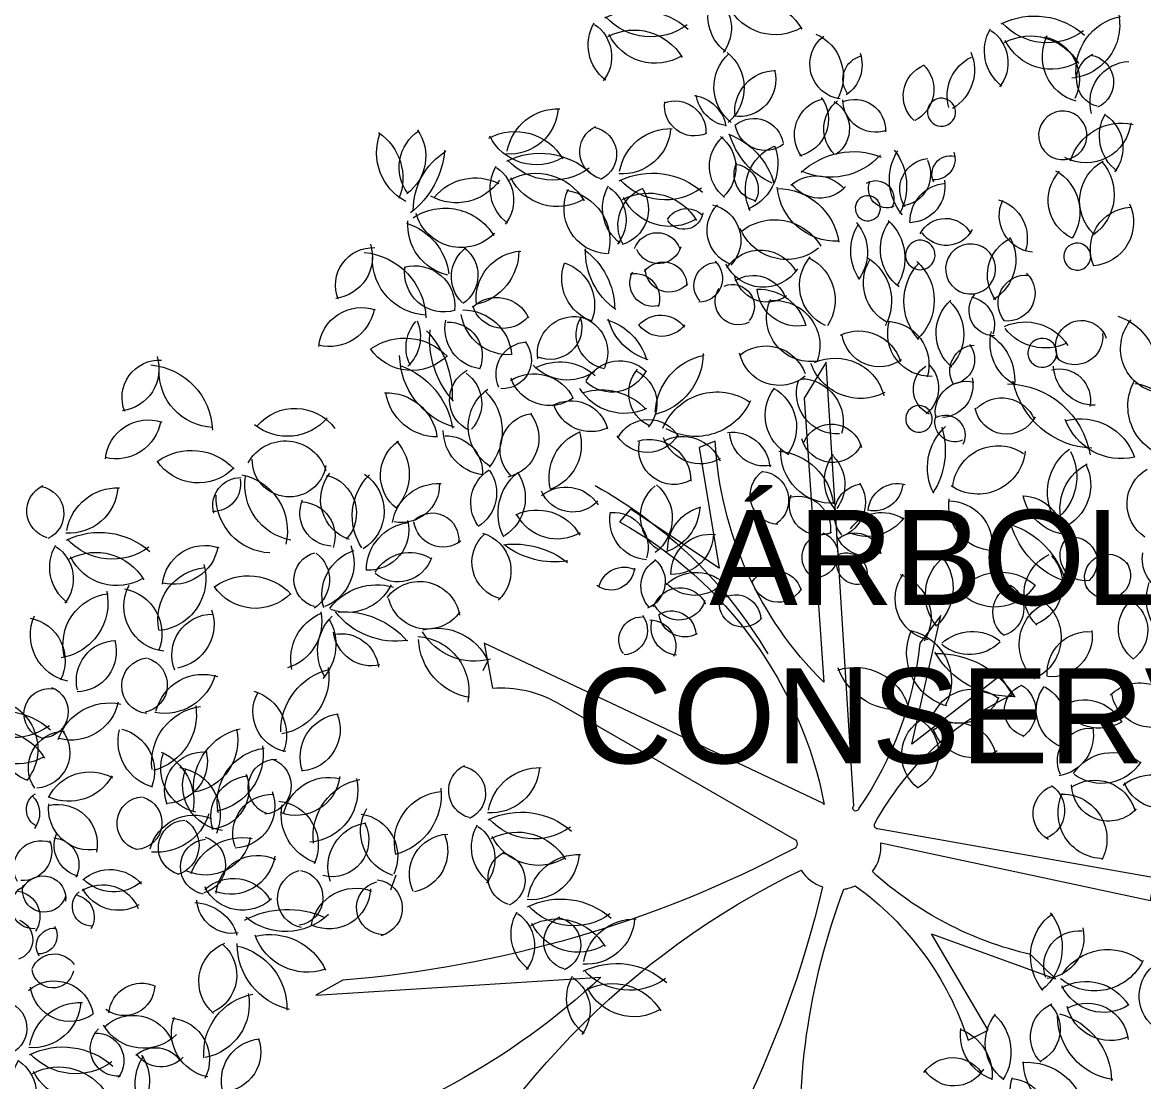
# Model space of a CAD drawing. Header units: millimetres. Extents: x 793 to 3159, y 750 to 2095.
# Drawn here: x 1180.271 to 1184.991, y 1006.006 to 1010.464 of the extents above; entities that cross this region are included whole.
import ezdxf

# ---------------------------------------------------------------- set-up
doc = ezdxf.new("R2010")
doc.units = ezdxf.units.MM
doc.linetypes.add('CONTINUA', pattern=[0])
doc.layers.add('A-TEXTO', color=2, linetype='Continuous')
doc.layers.add('A-VEGETACION', color=65, linetype='Continuous')
doc.styles.add('kobalt', font='arial.ttf', dxfattribs={"height": 0.15})

# ---------------------------------------------------------------- blocks, each defined once
blk = doc.blocks.new('XR-CONJUNTO$0$A$C458D45B7')
at = {"lineweight": 0, "extrusion": (-2.43104e-07, -5.45806e-06, 1)}
for p, q in [((-0.995, 0.4864), (-0.9832, 0.5121)), ((-1.2482, -0.1317), (-1.2336, -0.0892))]:
    blk.add_line(p, q, dxfattribs=at)
blk.add_lwpolyline([(0.1057, -1.746), (0.1681, -1.7494, -0.110183), (-0.0866, -0.95, -0.110183), (0.0225, -0.1181, 0.069274), (0.0548, -0.1083, -0.159056), (0.3751, -0.5382), (0.4313, -0.5098), (0.2694, -0.2414), (0.6188, -0.3643), (0.5483, -0.2962, -0.129481), (0.1024, -0.068, 0.184379), (0.1254, 0.0127), (0.8832, -0.1415), (0.8943, -0.0784), (0.1156, 0.0518, -0.487233), (0.1075, 0.0667, -0.157099), (0.4909, 0.4325), (0.4557, 0.4846), (0.2096, 0.2904), (0.2879, 0.6525), (0.2292, 0.5741, -0.1274), (0.063, 0.1098, -1.508538), (0.0487, 0.1166), (-0.0409, 1.3604), (-0.1014, 1.2588), (-0.0393, 0.4627, -0.187108), (-0.3498, 1.1361), (-0.3949, 1.1174), (-0.3356, 0.7801), (-0.586, 0.9428), (-0.6161, 0.9071, -0.222061), (-0.0345, 0.1193), (-0.0367, 0.1218), (-0.9935, 0.563), (-0.9683, 0.4373, -0.148996), (-0.7862, 0.3977), (-0.1177, 0.0214, -0.61159), (-0.1188, -0.006, -0.101655), (-1.381, -0.3864), (-1.4565, -0.4291), (-0.657, -0.3716, -0.12496), (-1.5382, -0.8654), (-1.5037, -0.924), (-0.968, -0.7054), (-1.2263, -1.1913), (-1.1801, -1.2004, -0.176723), (-0.0978, -0.0662, 0.164875), (-0.0374, -0.112, -0.122319), (-0.6656, -1.3725), (-0.6394, -1.3961), (-0.165, -0.7555, -0.101541), (-0.347, -1.7346), (-0.3067, -1.749), (-0.1198, -1.2235), (0.1057, -1.746)], format="xyb", close=True, dxfattribs=at)
at = {"lineweight": 0, "extrusion": (2.43104e-07, 5.45806e-06, -1)}
for centre, major_axis, start_param, end_param in [((-0.2514, 2.214), (0.1055, -0.1158, 0), 3.38331, 4.908592), ((-0.5757, 2.1328), (0.156, 0.1421, 0), 4.983233, 6.17178), ((-0.2586, 2.3287), (0.0909, 0.0828, 0), 2.943806, 4.400315), ((-0.4252, 2.2943), (0.0813, 0.074, 0), 6.042078, 7.680112), ((-0.1941, 2.4226), (0.0974, -0.107, 0), 0.190237, 1.841773), ((0.5366, 2.1264), (0.156, 0.1421, 0), 4.983233, 6.17178), ((0.624, 2.313), (0.1011, -0.1111, 0), -1.092047, 0.621305), ((0.8079, 2.1864), (0.1148, 0.1046, 0), 3.735925, 5.247194), ((-0.594, 2.2456), (0.0909, 0.0828, 0), 2.943806, 4.400315), ((-0.7605, 2.2112), (0.0813, 0.074, 0), 6.042078, 7.680112), ((-0.5426, 2.4406), (0.1269, 0.1155, 0), 1.666781, 3.133707), ((-0.5868, 2.131), (0.1055, -0.1158, 0), 3.38331, 4.908592), ((0.5183, 2.2392), (0.0909, 0.0828, 0), 2.943806, 4.400315), ((0.5697, 2.4342), (0.1269, 0.1155, 0), 1.666781, 3.133707), ((0.5255, 2.1246), (0.1055, -0.1158, 0), 3.38331, 4.908592), ((-0.5295, 2.3395), (0.0974, -0.107, 0), 0.190237, 1.841773), ((0.0042, 2.1974), (0.0729, 0.0664, 0), 2.435719, 4.793581), ((-0.1299, 2.1619), (0.0875, -0.0961, 0), 4.288332, 5.954002), ((0.3518, 2.2048), (0.0813, 0.074, 0), 6.042078, 7.680112), ((0.5828, 2.3331), (0.0974, -0.107, 0), 0.190237, 1.841773), ((0.688, 2.225), (0.0962, 0.0876, 0), 2.57333, 4.340108), ((0.5415, 2.16), (0.0814, -0.0894, 0), 4.063505, 5.902251), ((0.2426, 2.1833), (0.0844, -0.0926, 0), -1.249896, 0.196732), ((-0.2372, 2.1306), (0.0929, 0.0846, 0), 2.963691, 4.711116), ((-0.4058, 2.1267), (0.0945, 0.086, 0), 6.118592, 7.872489), ((0.0663, 2.1554), (0.0498, 0.0454, 0), 3.264969, 5.201317), ((-0.0482, 2.1943), (0.0744, 0.0677, 0), 0.395035, 1.712099), ((0.4113, 2.1131), (0.0882, 0.0804, 0), 3.589355, 4.996061), ((0.7328, 2.1612), (0.0578, 0.0526, 0), 2.569534, 5.006064), ((0.8068, 2.0986), (0.0767, -0.0842, 0), 2.01587, 3.830331), ((0.6811, 2.1531), (0.0521, -0.0572, 0), 4.051015, 6.582941), ((-0.293, 2.1509), (0.0767, 0.0698, 0), 0.466811, 2.453539), ((-0.1885, 2.0624), (0.0852, 0.0776, 0), 3.756525, 5.436782), ((0.2617, 2.1105), (0.0688, 0.0627, 0), 3.032355, 5.058346), ((0.1574, 2.1274), (0.0654, -0.0718, 0), 4.641666, 6.55095), ((0.2763, 2.065), (0.0265, -0.0292, 0), 2.96706, 9.250245), ((-0.4172, 2.0758), (0.0619, 0.0564, 0), 1.882964, 4.009811), ((-0.4714, 2.0024), (0.0589, -0.0646, 0), 3.521134, 5.485211), ((-0.4325, 2.0004), (0.0716, -0.0786, 0), 4.02893, 5.260687), ((-0.3105, 2.1233), (0.0764, 0.0696, 0), 2.495781, 3.712279), ((-0.0328, 1.9994), (0.076, 0.0692, 0), 3.228586, 5.199475), ((-0.1454, 2.0411), (0.0706, -0.0775, 0), -1.470872, 0.49979), ((0.0466, 2.0162), (0.0674, -0.074, 0), 1.501594, 3.203821), ((-0.07, 2.016), (0.0655, 0.0596, 0), 5.981568, 7.978483), ((0.0335, 2.0128), (0.0579, -0.0636, 0), 3.454568, 5.497253), ((0.0914, 2.099), (0.0621, -0.0681, 0), 0.403031, 2.295039), ((0.6173, 2.0033), (0.0458, -0.0503, 0), 2.96706, 9.250245), ((-0.9355, 2.0725), (0.0917, -0.1007, 0), -0.777492, 0.800951), ((-0.7983, 1.9196), (0.0977, -0.1073, 0), 2.477681, 3.902549), ((-0.249, 1.9601), (0.0612, 0.0557, 0), 4.777693, 6.850302), ((0.7827, 1.8893), (0.1106, 0.1007, 0), 4.167211, 5.662811), ((0.8432, 2.0039), (0.0909, 0.0828, 0), 2.943806, 4.400315), ((0.6766, 1.9695), (0.0813, 0.074, 0), 6.042078, 7.680112), ((-0.9188, 1.843), (0.1055, -0.1158, 0), 3.38331, 4.908592), ((-0.6597, 1.9456), (0.0578, 0.0526, 0), 2.569534, 5.006064), ((-0.7114, 1.9376), (0.0521, -0.0572, 0), 4.051015, 6.582941), ((-0.2181, 2.0381), (0.0628, 0.0572, 0), 1.653322, 3.720775), ((0.6822, 2.053), (0.0934, 0.0851, 0), 0.83891, 2.788684), ((-1.152, 1.9381), (0.1152, 0.1049, 0), 2.795095, 4.221359), ((-1.3878, 1.8644), (0.1039, -0.1141, 0), 4.462982, 5.82067), ((-1.1219, 1.8971), (0.0823, -0.0904, 0), 1.663538, 3.291746), ((-1.2998, 1.9265), (0.0962, 0.0876, 0), 0.12096, 1.668935), ((-0.8615, 2.0515), (0.0974, -0.107, 0), 0.190237, 1.841773), ((-0.6194, 2.0197), (0.0917, -0.1007, 0), -0.777492, 0.800951), ((-0.4822, 1.8669), (0.0977, -0.1073, 0), 2.477681, 3.902549), ((-0.2631, 1.9078), (0.0742, -0.0815, 0), 1.389785, 3.157191), ((-0.4105, 1.9023), (0.0749, -0.0822, 0), 4.528164, 6.260856), ((-0.3885, 1.8048), (0.1511, 0.1376, 0), 5.790531, 6.74088), ((-0.111, 2.0591), (0.1593, 0.1451, 0), 2.721102, 3.592312), ((-0.8471, 1.7282), (0.156, 0.1421, 0), 4.983233, 6.17178), ((-0.1396, 1.8436), (0.0979, 0.0892, 0), 3.408341, 5.039982), ((-0.3192, 1.9147), (0.0929, -0.102, 0), -1.217298, 0.327095), ((0.0319, 1.7409), (0.1422, -0.1561, 0), 3.105155, 4.25074), ((0.2821, 1.8758), (0.1111, 0.1011, 0), 3.157429, 4.441949), ((0.0189, 1.8558), (0.1089, -0.1195, 0), -1.511614, -0.337271), ((0.2576, 1.933), (0.0391, -0.0429, 0), -1.182408, 0.791652), ((-1.3634, 1.9626), (0.1662, -0.1825, 0), -0.763834, 0.071768), ((-1.009, 1.7783), (0.131, -0.1438, 0), 2.296813, 3.315554), ((-0.814, 2.036), (0.1269, 0.1155, 0), 1.666781, 3.133707), ((-0.0365, 2.0707), (0.1414, 0.1288, 0), 1.467491, 2.732342), ((0.2485, 1.8483), (0.0645, 0.0587, 0), 3.279326, 5.34853), ((0.1587, 1.8899), (0.0599, -0.0657, 0), -1.298179, 0.629945), ((0.3027, 1.8914), (0.038, 0.0346, 0), 3.41254, 5.663172), ((0.7942, 1.8207), (0.0945, 0.0861, 0), 3.069205, 4.94146), ((0.6241, 1.8375), (0.0937, -0.1029, 0), -1.562221, 0.105445), ((-0.8653, 1.841), (0.0909, 0.0828, 0), 2.943806, 4.400315), ((-1.0319, 1.8066), (0.0813, 0.074, 0), 6.042078, 7.680112), ((-0.8582, 1.7264), (0.1055, -0.1158, 0), 3.38331, 4.908592), ((-0.5311, 1.6755), (0.156, 0.1421, 0), 4.983233, 6.17178), ((-0.2288, 1.8855), (0.0506, -0.0555, 0), 0.933482, 2.755369), ((-0.3061, 1.8431), (0.0521, 0.0475, 0), 5.554345, 7.543913), ((-0.074, 1.7783), (0.0778, 0.0708, 0), 4.718022, 6.28628), ((0.6974, 1.8223), (0.0803, -0.0881, 0), 1.183739, 3.047674), ((0.5353, 1.7872), (0.0891, -0.0979, 0), 4.371945, 6.030471), ((-1.0838, 1.9455), (0.0991, -0.1088, 0), -0.235546, 1.240656), ((-1.0291, 1.7206), (0.0995, -0.1093, 0), 2.987152, 4.333632), ((-0.8009, 1.9349), (0.0974, -0.107, 0), 0.190237, 1.841773), ((-0.498, 1.9833), (0.1269, 0.1155, 0), 1.666781, 3.133707), ((-0.0641, 1.9178), (0.0654, -0.0719, 0), -0.113868, 1.668116), ((0.0938, 1.8197), (0.0347, -0.0381, 0), 3.344357, 5.954753), ((0.126, 1.8478), (0.0388, 0.0354, 0), 1.911053, 4.31249), ((0.2993, 1.7579), (0.0802, 0.073, 0), 3.851049, 5.360604), ((0.1863, 1.8557), (0.0752, 0.0685, 0), 0.549271, 2.256423), ((-0.653, 1.7863), (0.0858, -0.0942, 0), 0.781255, 2.741725), ((-0.7937, 1.6949), (0.096, -0.1054, 0), 4.01839, 5.703394), ((-0.5493, 1.7883), (0.0909, 0.0828, 0), 2.943806, 4.400315), ((-0.7159, 1.7539), (0.0813, 0.074, 0), 6.042078, 7.680112), ((-0.5178, 1.7413), (0.0819, 0.0746, 0), 3.373512, 5.073607), ((-0.5421, 1.6737), (0.1055, -0.1158, 0), 3.38331, 4.908592), ((-0.6478, 1.7849), (0.0704, -0.0773, 0), -1.40138, 0.435272), ((-0.1814, 1.6713), (0.118, -0.1296, 0), 3.873122, 5.299363), ((-0.0171, 1.8665), (0.1229, 0.1119, 0), 2.257964, 3.78171), ((0.0722, 1.7936), (0.0237, -0.0261, 0), 2.96706, 9.250245), ((-0.4848, 1.8822), (0.0974, -0.107, 0), 0.190237, 1.841773), ((-0.2766, 1.7286), (0.0686, -0.0753, 0), 1.097202, 3.081073), ((-0.3848, 1.6998), (0.0683, -0.0751, 0), 4.086773, 6.202249), ((0.5443, 1.7771), (0.0762, 0.0694, 0), 2.397876, 4.305471), ((0.4071, 1.7121), (0.0839, 0.0764, 0), 5.736427, 7.331583), ((0.8155, 1.6854), (0.0871, 0.0794, 0), 3.456952, 5.395047), ((0.6963, 1.7598), (0.0902, 0.0822, 0), 0.291251, 2.225608), ((-1.1128, 1.6223), (0.1187, 0.1081, 0), 4.848797, 6.466165), ((-1.0695, 1.804), (0.097, 0.0883, 0), 1.500249, 3.596824), ((-0.4359, 1.7257), (0.0419, -0.046, 0), 2.826188, 4.650454), ((-0.4438, 1.7833), (0.0397, 0.0362, 0), 0.868721, 3.311423), ((-0.1879, 1.6085), (0.1112, 0.1012, 0), 4.767873, 6.47899), ((0.2911, 1.6865), (0.0543, -0.0596, 0), 2.783843, 4.943077), ((-1.0739, 1.736), (0.1068, 0.0973, 0), 2.523636, 3.952007), ((-1.273, 1.5741), (0.1281, 0.1167, 0), 5.751999, 6.8786), ((-0.1553, 1.7894), (0.0954, -0.1047, 0), 0.046634, 1.902742), ((0.1669, 1.6745), (0.1047, 0.0953, 0), 3.274239, 4.424714), ((-0.0544, 1.6689), (0.0855, -0.0939, 0), -1.555152, -0.195414), ((0.2402, 1.6801), (0.0975, 0.0888, 0), 2.940453, 4.494287), ((0.0349, 1.6527), (0.1056, 0.0962, 0), 6.178704, 7.585525), ((0.2927, 1.773), (0.0551, -0.0605, 0), -0.367339, 1.701332), ((-0.5176, 1.6517), (0.0501, 0.0456, 0), 4.224988, 6.658395), ((0.2206, 1.6638), (0.0279, -0.0307, 0), 2.96706, 9.250245), ((0.3621, 1.6258), (0.0473, -0.0519, 0), 2.96706, 9.250245), ((0.5249, 1.6104), (0.0852, 0.0776, 0), 3.223324, 4.985448), ((0.3599, 1.6511), (0.0868, -0.0953, 0), -1.359902, 0.197615), ((0.6611, 1.6633), (0.0255, -0.028, 0), 2.96706, 9.250245), ((-1.3147, 1.5651), (0.0708, -0.0777, 0), 1.912634, 3.921497), ((-1.4355, 1.6437), (0.0877, 0.0799, 0), 0.433013, 2.162826), ((-0.9938, 1.5913), (0.068, -0.0746, 0), 1.509031, 3.230067), ((-1.1165, 1.5946), (0.0711, 0.0647, 0), 6.086583, 7.987859), ((-0.8419, 1.502), (0.1388, -0.1524, 0), 4.502869, 5.43636), ((-0.5182, 1.668), (0.1486, 0.1354, 0), 2.914364, 3.903954), ((-0.5147, 1.6977), (0.0439, -0.0482, 0), -0.56334, 1.901924), ((-0.2276, 1.5595), (0.0766, -0.0842, 0), 2.904002, 4.961936), ((-1.3553, 1.4666), (0.1282, -0.1407, 0), 3.959959, 5.407863), ((-1.1585, 1.6403), (0.1171, 0.1066, 0), 2.346008, 3.897533), ((-0.8905, 1.5304), (0.0904, -0.0993, 0), 2.180836, 3.805257), ((-1.0613, 1.664), (0.1148, 0.1045, 0), 0.729589, 2.076019), ((-0.4997, 1.5714), (0.0445, -0.0489, 0), 2.944219, 5.44265), ((-0.3491, 1.5731), (0.0478, 0.0436, 0), 3.148251, 5.403679), ((-0.4013, 1.5925), (0.0497, 0.0453, 0), 6.214944, 8.566879), ((0.0057, 1.5758), (0.0909, 0.0828, 0), 2.724137, 4.584349), ((-0.1496, 1.5339), (0.0979, 0.0892, 0), 5.907215, 7.590286), ((0.1866, 1.5851), (0.0842, -0.0924, 0), 1.201658, 2.848598), ((-0.0012, 1.5327), (0.1054, 0.096, 0), 5.984703, 7.520962), ((0.3329, 1.535), (0.1162, 0.1058, 0), 3.122332, 4.628138), ((0.1137, 1.5352), (0.0992, -0.1089, 0), 4.60613, 6.275435), ((-1.1158, 1.6017), (0.0814, 0.0742, 0), 2.006107, 4.023111), ((-1.1966, 1.5079), (0.0832, 0.0758, 0), 5.174415, 7.124419), ((-0.6595, 1.5891), (0.0929, 0.0846, 0), 2.627043, 4.223783), ((-0.8165, 1.5144), (0.0838, -0.0921, 0), 4.193796, 5.852843), ((-0.528, 1.5782), (0.0442, -0.0486, 0), 0.500448, 2.802096), ((-0.5802, 1.5341), (0.0521, 0.0474, 0), 5.268129, 7.350204), ((-0.4837, 1.6205), (0.0498, 0.0453, 0), 1.422714, 3.822562), ((-0.2205, 1.6862), (0.0787, -0.0864, 0), -0.245148, 1.837365), ((-0.2468, 1.505), (0.0717, 0.0653, 0), 4.892044, 6.630501), ((0.519, 1.5316), (0.0583, 0.0531, 0), 3.20052, 5.540096), ((0.4659, 1.5585), (0.0576, 0.0524, 0), 6.197346, 8.707644), ((-0.3051, 1.5146), (0.0414, -0.0455, 0), 3.483272, 6.139391), ((-0.2083, 1.6213), (0.0631, -0.0693, 0), 0.112143, 2.110108), ((-0.2882, 1.5286), (0.0442, -0.0485, 0), 0.255526, 2.887943), ((-0.2317, 1.4264), (0.1016, 0.0926, 0), 5.415593, 6.754417), ((-0.1223, 1.576), (0.085, 0.0774, 0), 2.11334, 3.773203), ((0.4297, 1.5099), (0.0477, -0.0524, 0), 0.723336, 2.981842), ((0.351, 1.4686), (0.0589, 0.0537, 0), 5.629135, 7.342477), ((-0.9659, 1.4359), (0.0722, 0.0658, 0), 4.673764, 6.588465), ((-0.0858, 1.485), (0.083, -0.0911, 0), 0.579053, 2.739108), ((-0.1861, 1.4051), (0.0941, 0.0857, 0), 5.318722, 7.374748), ((0.3928, 1.4461), (0.093, 0.0847, 0), 3.00647, 4.70236), ((0.2174, 1.441), (0.0857, -0.0942, 0), 4.621829, 6.268915), ((-1.4365, 1.5191), (0.0859, -0.0944, 0), -0.662987, 0.966479), ((-1.3455, 1.3817), (0.0886, 0.0806, 0), 3.960448, 5.771942), ((-0.9337, 1.5074), (0.0992, 0.0904, 0), 2.220183, 3.713936), ((-1.0597, 1.3608), (0.1011, 0.0921, 0), 5.439001, 6.928596), ((-0.9481, 1.5375), (0.061, -0.067, 0), -0.150992, 1.981102), ((-0.7482, 1.3789), (0.0762, 0.0694, 0), 3.722819, 5.63009), ((-0.8167, 1.4505), (0.0603, -0.0662, 0), -1.159685, 1.145202), ((-0.6463, 1.4317), (0.0714, 0.0651, 0), 2.477016, 4.406547), ((-0.7569, 1.3812), (0.0694, -0.0762, 0), 4.137529, 5.870655), ((-0.5052, 1.4057), (0.0555, -0.061, 0), 3.014721, 4.80292), ((0.5181, 1.3374), (0.1044, 0.0951, 0), 5.019594, 6.451334), ((0.6755, 1.4112), (0.0541, 0.0492, 0), 3.323125, 6.680457), ((0.7305, 1.3462), (0.1061, -0.1165, 0), 4.17789, 5.832144), ((0.9098, 1.4071), (0.0922, 0.084, 0), 2.564354, 4.581363), ((-1.1108, 1.3917), (0.0808, 0.0736, 0), 3.386603, 4.597162), ((-1.2939, 1.4198), (0.0841, 0.0766, 0), 0.322787, 1.54187), ((-0.9978, 1.4459), (0.084, 0.0765, 0), 2.436245, 4.083302), ((-1.1007, 1.3682), (0.0639, -0.0701, 0), 3.828768, 5.840055), ((-0.704, 1.3144), (0.1119, -0.1229, 0), 4.171907, 5.160271), ((-0.4956, 1.5206), (0.1106, -0.1214, 0), 1.015052, 2.030709), ((-0.5034, 1.5093), (0.0542, -0.0596, 0), -0.192693, 1.638897), ((0.0511, 1.3256), (0.0912, 0.083, 0), 5.008977, 6.700148), ((0.1269, 1.3556), (0.0816, -0.0896, 0), 3.861328, 5.736568), ((0.2517, 1.4439), (0.0813, -0.0893, 0), 0.692403, 2.597207), ((0.5532, 1.4203), (0.0906, -0.0995, 0), 1.225027, 2.53816), ((0.5719, 1.5492), (0.0963, -0.1058, 0), 0.28559, 1.630807), ((0.6565, 1.4383), (0.058, 0.0528, 0), 0.609123, 3.014918), ((-1.2224, 1.2529), (0.1215, 0.1107, 0), 4.829964, 6.260834), ((-1.3566, 1.2537), (0.1802, -0.1979, 0), 4.689281, 5.487505), ((-0.8903, 1.4189), (0.1777, -0.1951, 0), 1.569254, 2.391962), ((0.1079, 1.455), (0.0714, -0.0784, 0), 0.109406, 2.139195), ((0.3386, 1.3139), (0.1111, 0.1012, 0), 5.998219, 7.087887), ((0.5656, 1.3923), (0.03, 0.0273, 0), 4.537856, 10.821041), ((-1.205, 1.4659), (0.1033, 0.094, 0), 1.507007, 3.274527), ((-0.8763, 1.3191), (0.0611, -0.0671, 0), 1.879129, 3.811135), ((-0.949, 1.3586), (0.0599, 0.0546, 0), 0.054114, 2.354051), ((-0.2092, 1.2879), (0.0862, 0.0785, 0), 4.763491, 6.669633), ((0.3792, 1.34), (0.0537, 0.0489, 0), 3.300559, 5.386403), ((0.3059, 1.3712), (0.047, -0.0517, 0), -1.484129, 0.591907), ((-2.0314, 1.3228), (0.0877, 0.0799, 0), 0.433013, 2.162826), ((-1.0243, 1.3738), (0.1579, 0.1438, 0), 2.583302, 3.854955), ((-0.787, 1.2057), (0.1099, 0.1001, 0), 4.957677, 6.173301), ((-0.6187, 1.2527), (0.0789, 0.0718, 0), 4.358962, 6.212976), ((-0.5633, 1.3809), (0.1309, 0.1192, 0), 0.733394, 2.059133), ((-0.3474, 1.2096), (0.1268, 0.1155, 0), 3.913737, 5.238547), ((-0.1723, 1.4082), (0.0844, 0.0769, 0), 1.617882, 3.663346), ((0.0552, 1.4072), (0.0994, -0.1091, 0), 0.247987, 1.955937), ((-0.0138, 1.2312), (0.1042, 0.0949, 0), 5.013393, 6.761813), ((0.1823, 1.2903), (0.0689, 0.0627, 0), 6.226378, 7.911591), ((0.7131, 1.3623), (0.078, -0.0856, 0), 0.71814, 2.246675), ((-1.9106, 1.2442), (0.0708, -0.0777, 0), 1.912634, 3.921497), ((-1.9513, 1.1457), (0.1282, -0.1407, 0), 3.959959, 5.407863), ((-1.7544, 1.3194), (0.1171, 0.1066, 0), 2.346008, 3.897533), ((-1.3079, 1.1276), (0.1656, 0.1508, 0), 5.778144, 6.851017), ((-1.0024, 1.2462), (0.0696, 0.0634, 0), 2.725223, 4.948788), ((-0.8592, 1.1981), (0.0824, -0.0904, 0), 3.301613, 4.995181), ((-0.767, 1.4362), (0.0892, -0.098, 0), 0.126513, 1.545739), ((-0.6424, 1.3776), (0.0718, -0.0789, 0), -0.389637, 1.478935), ((-0.4919, 1.2698), (0.0755, 0.0688, 0), 2.758842, 4.586416), ((-0.6154, 1.2384), (0.0679, -0.0745, 0), 4.313629, 6.154081), ((0.2821, 1.2878), (0.0574, 0.0522, 0), 2.730264, 4.858108), ((0.6146, 1.2601), (0.0646, 0.0589, 0), 5.18643, 7.216869), ((-1.1102, 1.2347), (0.07, -0.0768, 0), 4.485205, 6.206033), ((-0.8168, 1.3464), (0.0849, 0.0773, 0), 1.683404, 3.531065), ((-0.0087, 1.2737), (0.0771, -0.0847, 0), 0.678402, 2.611537), ((-0.112, 1.1928), (0.0813, -0.0893, 0), 3.878152, 5.717737), ((0.3543, 1.2232), (0.0647, 0.0589, 0), 3.77537, 5.684318), ((0.2804, 1.2992), (0.0616, -0.0676, 0), -1.060709, 0.668141), ((0.4666, 1.0653), (0.1771, 0.1613, 0), 5.461091, 6.84641), ((0.7141, 1.3599), (0.1576, -0.173, 0), 0.768602, 2.105454), ((0.9544, 1.2463), (0.1089, 0.0991, 0), 2.493376, 4.396862), ((0.8083, 1.1701), (0.0944, -0.1037, 0), 4.007914, 5.933263), ((-1.2724, 1.12), (0.1058, 0.0963, 0), 5.403044, 6.867191), ((-1.1305, 1.2878), (0.1089, 0.0992, 0), 2.299701, 3.713789), ((-0.9137, 1.1706), (0.0958, 0.0873, 0), 2.860422, 4.82661), ((-1.1043, 1.1567), (0.1156, 0.1052, 0), 6.209025, 7.712616), ((-0.6071, 1.3584), (0.0989, -0.1086, 0), 0.294169, 1.747426), ((-0.67, 1.1032), (0.1171, -0.1285, 0), 3.576093, 4.681646), ((-0.3449, 1.1103), (0.1211, 0.1103, 0), 4.257347, 6.034635), ((-0.0846, 1.211), (0.0929, 0.0846, 0), 2.79378, 4.515572), ((-0.2468, 1.1762), (0.0923, 0.084, 0), 5.935163, 7.664121), ((0.4539, 1.1647), (0.0674, -0.074, 0), 3.084947, 5.021288), ((-0.7554, 1.1381), (0.0794, 0.0723, 0), 4.933114, 6.739463), ((-0.7001, 1.2689), (0.0737, -0.0809, 0), 0.29539, 1.986601), ((-0.4065, 1.3168), (0.1132, -0.1243, 0), -0.424739, 1.243343), ((0.2212, 1.2039), (0.0251, -0.0276, 0), 2.96706, 9.250245), ((0.4667, 1.2536), (0.0608, -0.0668, 0), -0.356332, 2.108317), ((-1.5286, 1.0775), (0.094, -0.1032, 0), 3.007891, 4.802385), ((-0.8507, 1.1073), (0.0693, -0.0761, 0), 1.484213, 3.740786), ((-0.9567, 1.1387), (0.0754, -0.0828, 0), -1.507027, 0.507296), ((-0.5369, 1.0974), (0.0658, -0.0722, 0), 2.786116, 4.927942), ((0.3219, 1.1961), (0.0413, 0.0376, 0), 1.904971, 4.226386), ((0.2947, 1.1586), (0.0418, 0.038, 0), 4.960058, 7.482544), ((0.789, 1.2657), (0.1133, -0.1244, 0), 0.509459, 1.944003), ((0.6754, 1.047), (0.1193, 0.1087, 0), 5.189388, 6.675069), ((-2.0324, 1.1982), (0.0859, -0.0944, 0), -0.662987, 0.966479), ((-1.9414, 1.0608), (0.0886, 0.0806, 0), 3.960448, 5.771942), ((-1.5522, 1.2853), (0.1086, 0.0989, 0), 1.431238, 2.976463), ((-0.3023, 1.0547), (0.072, -0.079, 0), 3.75091, 5.351098), ((-0.0228, 1.1011), (0.0578, -0.0635, 0), 2.718476, 5.202531), ((0.404, 1.0684), (0.1166, 0.1062, 0), 3.391768, 4.694757), ((0.0747, 1.1135), (0.1489, -0.1635, 0), -1.143034, -0.269005), ((-0.9869, 1.1611), (0.0852, -0.0935, 0), 0.871539, 2.291423), ((-1.1048, 1.0417), (0.0689, -0.0757, 0), 3.841411, 5.517894), ((-0.6777, 1.0309), (0.0927, -0.1017, 0), 2.059504, 3.492689), ((-0.8596, 1.1211), (0.0902, -0.099, 0), -1.122903, 0.372254), ((-0.5413, 1.2019), (0.067, -0.0735, 0), -0.319303, 1.742731), ((-0.5342, 1.0219), (0.0789, -0.0866, 0), 3.594028, 5.438478), ((-0.3918, 1.1823), (0.0816, 0.0743, 0), 1.780436, 3.521944), ((-0.4409, 1.0338), (0.0849, 0.0773, 0), 4.975327, 6.602725), ((-0.2116, 1.1655), (0.066, -0.0724, 0), 0.546012, 2.232732), ((-0.0208, 1.1688), (0.0604, -0.0663, 0), -0.386025, 2.03652), ((0.4453, 1.0026), (0.0862, -0.0946, 0), 2.411906, 4.458151), ((-1.8183, 0.932), (0.1215, 0.1107, 0), 4.829964, 6.260834), ((-1.5552, 1.0062), (0.0882, 0.0803, 0), 4.376918, 6.706693), ((-1.1709, 1.0321), (0.0792, -0.087, 0), 1.388174, 3.260866), ((-1.3462, 1.0335), (0.0931, -0.1023, 0), 4.706547, 6.175138), ((-0.4653, 1.1127), (0.0669, -0.0734, 0), 0.220103, 2.505457), ((-0.1847, 0.9403), (0.1257, 0.1145, 0), 5.531693, 6.884809), ((-0.021, 1.1094), (0.0976, -0.1072, 0), 0.681699, 2.34653), ((0.0778, 1.029), (0.0809, -0.0889, 0), 1.574231, 2.956224), ((0.3875, 1.1271), (0.0983, 0.0895, 0), 0.821795, 2.898602), ((0.733, 1.0028), (0.1005, -0.1104, 0), 1.763934, 3.246801), ((0.5136, 1.0438), (0.1022, -0.1123, 0), -1.329517, 0.075588), ((-1.5448, 1.0724), (0.07, -0.0769, 0), -0.68977, 2.320487), ((-0.0971, 1.0171), (0.0828, 0.0754, 0), 6.243367, 7.661544), ((0.7607, 0.957), (0.1046, 0.0952, 0), 3.406103, 4.964674), ((0.5733, 1.0213), (0.0973, 0.0886, 0), 0.263422, 1.881827), ((-1.8009, 1.145), (0.1033, 0.094, 0), 1.507007, 3.274527), ((-0.9253, 0.9573), (0.0806, 0.0734, 0), 3.252058, 4.890122), ((-1.0725, 0.9836), (0.0744, -0.0817, 0), -1.448474, 0.171544), ((-0.8112, 0.9288), (0.0985, -0.1082, 0), 1.831021, 3.199634), ((-1.0088, 0.9708), (0.0857, -0.0941, 0), -1.436373, 0.154478), ((-0.1675, 0.986), (0.0558, -0.0613, 0), 0.798614, 3.251784), ((-0.2228, 0.9719), (0.0542, -0.0596, 0), 3.954961, 6.417696), ((0.9191, 0.9718), (0.0753, -0.0827, 0), 1.313815, 3.349576), ((-1.6798, 0.9428), (0.0579, 0.0528, 0), 3.59556, 5.460531), ((-1.758, 1.0028), (0.052, -0.0571, 0), -1.020319, 0.753739), ((-1.5119, 1.0019), (0.116, 0.1056, 0), 2.481573, 4.024265), ((-1.7087, 0.8718), (0.1187, 0.1081, 0), 5.646964, 7.247292), ((-1.3376, 0.9627), (0.0874, 0.0796, 0), 2.623712, 4.545795), ((-1.4637, 0.924), (0.0733, -0.0805, 0), 4.103585, 6.187534), ((-1.2062, 0.9183), (0.1081, -0.1187, 0), 1.708503, 3.098877), ((-1.4021, 0.9296), (0.0841, -0.0923, 0), 4.461105, 6.452023), ((-1.1243, 0.8789), (0.0882, -0.0968, 0), 2.464608, 3.925538), ((-1.2285, 1.0053), (0.0712, -0.0782, 0), -0.876513, 0.931251), ((-0.7677, 0.8949), (0.0731, -0.0803, 0), 3.198476, 4.872149), ((-1.2994, -0.1212), (0.8654, -0.9503, 0), 4.378102, 4.910694), ((-0.4465, 0.923), (0.0749, -0.0823, 0), 1.32027, 3.186102), ((-0.5895, 0.9174), (0.0895, 0.0815, 0), 6.126458, 7.932014), ((0.0718, 0.9341), (0.0581, -0.0638, 0), 1.57169, 3.693068), ((-0.0274, 0.9664), (0.0743, 0.0677, 0), 0.147209, 1.973323), ((0.1634, 0.9393), (0.0556, -0.0611, 0), 2.387996, 4.129426), ((0.0964, 1.0255), (0.06, 0.0546, 0), 0.815121, 2.500036), ((-2.2017, 0.923), (0.0578, 0.0526, 0), 2.569534, 5.006064), ((-2.2534, 0.9149), (0.0521, -0.0572, 0), 4.051015, 6.582941), ((-2.1614, 0.9971), (0.0917, -0.1007, 0), -0.777492, 0.800951), ((-2.0242, 0.8443), (0.0977, -0.1073, 0), 2.477681, 3.902549), ((-0.7486, 1.0286), (0.0705, 0.0642, 0), 1.468367, 3.471663), ((-0.0559, 0.9595), (0.0569, -0.0624, 0), 0.319602, 2.642333), ((-0.1163, 0.8914), (0.0682, 0.0621, 0), 5.215357, 7.148249), ((0.4352, 0.9639), (0.0945, 0.0861, 0), 2.328388, 4.010629), ((0.5124, 0.8744), (0.0783, -0.0859, 0), 3.897025, 5.395627), ((0.6515, 1.021), (0.0937, -0.1029, 0), 0.865807, 2.090792), ((-1.5907, 0.9688), (0.1171, 0.1066, 0), 2.346008, 3.897533), ((-1.4213, 0.9238), (0.0622, -0.0683, 0), 0.774082, 2.712763), ((-1.5101, 0.8588), (0.0644, -0.0707, 0), 3.891716, 5.781765), ((-0.8473, 0.8001), (0.102, 0.0929, 0), 4.995087, 6.501391), ((-0.5291, 0.9546), (0.0926, -0.1017, 0), -0.802808, 0.441154), ((-0.3565, 0.8309), (0.0837, -0.0919, 0), 2.2894, 3.618387), ((0.1211, 0.8311), (0.0734, -0.0806, 0), 2.91866, 4.455073), ((0.3074, 0.8519), (0.0825, -0.0906, 0), 3.871605, 5.548723), ((-1.1416, 0.8526), (0.055, 0.0501, 0), 4.642334, 7.153075), ((-0.7921, 0.9853), (0.0947, 0.0863, 0), 1.770281, 3.378964), ((-0.5325, 0.9125), (0.0823, 0.075, 0), 2.376211, 4.070976), ((-0.6329, 0.8358), (0.0657, -0.0721, 0), 3.796937, 5.756321), ((0.078, 1.0001), (0.0942, 0.0858, 0), 1.362924, 2.66774), ((-1.1915, 0.7669), (0.0989, 0.0901, 0), 3.859278, 5.326746), ((-1.3201, 0.8772), (0.083, 0.0756, 0), 0.485033, 2.348613), ((-1.1122, 0.9137), (0.0553, -0.0607, 0), 0.075932, 2.150784), ((-0.0367, 0.8129), (0.0493, 0.0449, 0), 2.817435, 5.511193), ((-0.0676, 0.8205), (0.0437, -0.048, 0), 4.232877, 7.091666), ((0.0454, 0.8072), (0.0554, 0.0505, 0), 4.787356, 6.776726), ((0.7111, 0.9782), (0.1764, 0.1607, 0), 2.607777, 3.594798), ((0.4092, 0.6837), (0.1599, -0.1755, 0), 4.193139, 5.172554), ((0.6552, 0.806), (0.0473, -0.0519, 0), 3.641237, 6.274918), ((-2.073, 0.6529), (0.156, 0.1421, 0), 4.983233, 6.17178), ((-0.9236, 0.7908), (0.0783, 0.0713, 0), 2.537905, 4.724515), ((-1.0304, 0.7652), (0.0746, -0.0819, 0), 4.155282, 6.27321), ((-0.3606, 0.7645), (0.0814, 0.0741, 0), 3.845357, 5.580639), ((-0.4679, 0.8761), (0.0776, -0.0852, 0), -0.841343, 0.75028), ((0.0775, 0.9087), (0.0672, 0.0612, 0), 1.865542, 3.474244), ((0.6923, 0.8252), (0.053, 0.0483, 0), 2.11983, 4.621615), ((-2.0913, 0.7657), (0.0909, 0.0828, 0), 2.943806, 4.400315), ((-2.2578, 0.7313), (0.0813, 0.074, 0), 6.042078, 7.680112), ((-2.0399, 0.9606), (0.1269, 0.1155, 0), 1.666781, 3.133707), ((-2.0841, 0.651), (0.1055, -0.1158, 0), 3.38331, 4.908592), ((-1.8687, 0.8476), (0.0859, -0.0944, 0), -0.662987, 0.966479), ((-1.7777, 0.7102), (0.0886, 0.0806, 0), 3.960448, 5.771942), ((-1.319, 0.6954), (0.0881, -0.0967, 0), 2.021869, 3.557154), ((-1.4919, 0.7831), (0.0973, 0.0886, 0), 0.348363, 1.921752), ((-1.2031, 0.7027), (0.0835, 0.076, 0), 4.405561, 5.99158), ((-0.9096, 0.5988), (0.1798, 0.1637, 0), 5.321024, 6.105533), ((-0.7999, 1.0231), (0.1551, -0.1703, 0), 0.56769, 1.386681), ((0.0527, 0.7963), (0.0435, 0.0396, 0), 1.947339, 4.356092), ((0.0208, 0.767), (0.0437, 0.0398, 0), 5.051133, 7.528857), ((0.3803, 0.7108), (0.0919, -0.1009, 0), 1.624865, 3.229554), ((0.6433, 0.7157), (0.0909, 0.0827, 0), 3.087567, 5.006464), ((0.5096, 0.7413), (0.0805, -0.0883, 0), 4.696397, 6.629756), ((0.7562, 0.7629), (0.0488, 0.0445, 0), 3.38584, 6.377399), ((0.9534, 0.8183), (0.0686, -0.0753, 0), 1.181124, 2.464126), ((-2.0268, 0.8596), (0.0974, -0.107, 0), 0.190237, 1.841773), ((-1.4502, 0.7368), (0.0579, 0.0527, 0), 2.56896, 5.189701), ((-1.5233, 0.7352), (0.0699, 0.0637, 0), 6.091264, 8.002318), ((-1.2371, 0.8308), (0.066, -0.0725, 0), -0.528936, 1.44036), ((-0.4695, 0.7279), (0.0631, 0.0575, 0), 3.093643, 4.913444), ((-0.568, 0.7397), (0.0601, 0.0547, 0), 6.142274, 8.177719), ((0.1796, 0.7281), (0.1049, 0.0955, 0), 0.07837, 1.580857), ((0.7533, 0.7689), (0.0485, 0.0442, 0), 0.126469, 3.40752), ((-1.7627, 0.6224), (0.1084, 0.0988, 0), 3.669788, 5.33772), ((-1.9208, 0.7342), (0.1072, 0.0976, 0), 0.442262, 2.206763), ((-1.6546, 0.5814), (0.1215, 0.1107, 0), 4.829964, 6.260834), ((-0.64, 0.782), (0.0449, -0.0493, 0), -0.767638, 1.35419), ((-0.6021, 0.7082), (0.0485, -0.0532, 0), 2.531519, 4.330464), ((-0.3992, 0.6485), (0.08, -0.0879, 0), 3.083668, 4.58896), ((-0.1796, 0.696), (0.0582, 0.053, 0), 4.512669, 6.693847), ((0.2764, 0.6991), (0.0791, -0.0868, 0), 0.945198, 2.934572), ((0.1335, 0.6463), (0.0937, 0.0853, 0), 5.766347, 7.572893), ((0.4546, 0.6245), (0.1119, 0.1019, 0), 4.537637, 6.148789), ((-1.2947, 0.5609), (0.1099, -0.1207, 0), 2.931222, 4.165062), ((-1.3789, 0.7812), (0.1001, 0.0911, 0), 1.169823, 2.653237), ((-1.175, 0.6208), (0.0842, 0.0767, 0), 4.522013, 6.842572), ((-0.4438, 0.6455), (0.0579, 0.0527, 0), 4.184928, 6.579797), ((-0.4046, 0.8123), (0.0738, -0.081, 0), -0.123645, 1.540151), ((-0.1698, 0.7599), (0.0549, 0.05, 0), 1.27455, 3.6939), ((0.4387, 0.8112), (0.0987, 0.0899, 0), 1.297522, 3.159771), ((0.5159, 0.6636), (0.061, 0.0556, 0), 2.958553, 5.050228), ((0.4434, 0.6729), (0.0569, 0.0518, 0), 5.979441, 8.297994), ((1.0128, 0.7058), (0.1097, 0.0999, 0), 2.621006, 4.188153), ((-2.207, 0.6655), (0.1058, -0.1161, 0), -1.044216, 0.564097), ((-1.8791, 0.6577), (0.0933, 0.085, 0), 2.40732, 4.363917), ((-2.0263, 0.5794), (0.0866, -0.0951, 0), 4.058135, 5.821951), ((-1.6372, 0.7944), (0.1033, 0.094, 0), 1.507007, 3.274527), ((-0.2886, 0.6341), (0.0527, 0.048, 0), 4.72306, 6.97036), ((0.893, 0.6212), (0.0718, -0.0788, 0), 1.372404, 3.112871), ((0.7697, 0.6152), (0.0667, -0.0732, 0), 4.451717, 6.378593), ((-2.031, 0.549), (0.1066, 0.0971, 0), 3.614858, 5.324604), ((-1.1544, 0.7122), (0.0821, 0.0748, 0), 1.33266, 3.64214), ((-0.448, 0.709), (0.0512, -0.0562, 0), -0.553543, 1.806438), ((-0.467, 0.5911), (0.0499, 0.0454, 0), 4.855946, 6.96347), ((-0.2677, 0.6813), (0.0491, 0.0447, 0), 1.390878, 3.965269), ((0.6376, 0.5747), (0.0955, 0.087, 0), 3.026359, 5.017378), ((0.4987, 0.5933), (0.0856, -0.0939, 0), 4.598202, 6.607048), ((-1.7543, 0.5224), (0.0851, 0.0775, 0), 3.49197, 5.441026), ((-1.8764, 0.6077), (0.084, -0.0923, 0), -1.172702, 0.548866), ((-1.3953, 0.5139), (0.0945, -0.1038, 0), 2.094299, 3.479864), ((-1.5856, 0.6185), (0.0918, -0.1008, 0), -1.038185, 0.431861), ((-1.3219, 0.5377), (0.0932, -0.1023, 0), 1.735743, 3.08508), ((-1.2427, 0.7828), (0.1459, -0.1602, 0), 0.576584, 1.630167), ((-1.3859, 0.4132), (0.1577, -0.1732, 0), 3.805634, 4.734842), ((-0.5502, 0.5762), (0.0437, -0.048, 0), 1.66898, 3.880303), ((-0.6035, 0.6024), (0.046, -0.0505, 0), -1.501293, 0.682109), ((-0.5286, 0.559), (0.0543, 0.0494, 0), 5.447315, 7.423476), ((-0.4468, 0.6123), (0.0579, 0.0527, 0), 2.388416, 4.14107), ((-0.431, 0.6584), (0.0537, 0.0489, 0), 1.806584, 3.716335), ((-2.1336, 0.5756), (0.0897, -0.0984, 0), 0.939726, 2.715407), ((-2.2892, 0.5026), (0.0814, -0.0893, 0), 4.062449, 5.922904), ((-1.5511, 0.5541), (0.0956, -0.105, 0), -1.374011, -0.106904), ((-1.126, 0.4438), (0.1078, -0.1184, 0), 3.628927, 5.00712), ((0.3473, 0.5481), (0.1144, 0.1041, 0), 2.574184, 4.282798), ((0.1739, 0.4673), (0.1074, 0.0978, 0), 5.661239, 7.506176), ((0.3775, 0.4816), (0.0855, -0.0938, 0), 3.133589, 4.529593), ((0.7039, 0.4946), (0.0785, -0.0862, 0), 2.224787, 3.959624), ((0.5985, 0.5983), (0.0772, -0.0848, 0), -0.971714, 0.825484), ((-1.3093, 0.6043), (0.0727, -0.0798, 0), 0.510549, 2.173634), ((-1.3938, 0.4807), (0.0708, -0.0777, 0), 3.680969, 5.33081), ((-1.1874, 0.4272), (0.1129, 0.1028, 0), 5.505124, 7.21995), ((-1.0048, 0.5807), (0.1277, 0.1163, 0), 2.469871, 3.829802), ((-1.0221, 0.6813), (0.114, -0.1251, 0), 0.456973, 1.764511), ((0.368, 0.6662), (0.0824, -0.0905, 0), -0.048217, 1.418847), ((-2.0245, 0.4486), (0.0829, 0.0755, 0), 3.634893, 5.426724), ((-2.1377, 0.5282), (0.0831, 0.0757, 0), 0.456725, 2.280221), ((0.4848, 0.6728), (0.1815, 0.1653, 0), 2.267371, 3.356236), ((0.2817, 0.2924), (0.1875, 0.1708, 0), 5.421192, 6.468659), ((-1.9306, 0.4349), (0.0529, -0.0581, 0), 0.8313, 3.777278), ((-1.9592, 0.4368), (0.0578, 0.0526, 0), 5.742434, 8.380981), ((0.0494, 0.3474), (0.1164, 0.106, 0), 5.132034, 6.713723), ((-1.7798, 0.332), (0.0917, -0.1007, 0), 2.542349, 4.180904), ((-1.3838, 0.3125), (0.1316, 0.1198, 0), 3.858538, 5.206055), ((-1.5906, 0.4624), (0.1096, -0.1203, 0), -1.007912, 0.539339), ((0.1713, 0.5686), (0.1352, 0.1231, 0), 2.157908, 3.511293), ((0.8499, 0.3477), (0.0893, 0.0814, 0), 4.677287, 6.768745), ((-1.8908, 0.5069), (0.1006, -0.1105, 0), -0.557673, 0.903433), ((0.3792, 0.3265), (0.0887, 0.0807, 0), 4.34242, 6.095432), ((0.5438, 0.3888), (0.0506, -0.0556, 0), 0.976067, 3.515728), ((0.4689, 0.3853), (0.0651, 0.0593, 0), 6.016389, 7.957666), ((0.6684, 0.3905), (0.0743, -0.0816, 0), 1.111405, 2.949037), ((0.5221, 0.3476), (0.0827, -0.0908, 0), 4.385057, 5.965421), ((-2.2117, 0.3532), (0.0525, 0.0478, 0), 2.544793, 5.610841), ((-2.2315, 0.3591), (0.0541, 0.0492, 0), 5.802789, 8.527903), ((-1.5272, 0.3648), (0.0836, 0.0762, 0), 2.482899, 4.371926), ((-1.6734, 0.2989), (0.0948, 0.0863, 0), 5.731832, 7.400577), ((0.3412, 0.4715), (0.0815, -0.0894, 0), -0.427869, 1.420817), ((0.694, 0.3011), (0.0877, 0.0799, 0), 4.909127, 6.523622), ((0.8831, 0.4602), (0.0782, -0.0859, 0), -0.072116, 2.100473), ((-2.2189, 0.3033), (0.0991, -0.1088, 0), 1.094465, 2.867407), ((-2.3837, 0.2526), (0.0948, -0.1041, 0), 4.141693, 6.115198), ((-2.0417, 0.2331), (0.1126, 0.1025, 0), 4.205079, 5.650347), ((-2.1511, 0.4158), (0.1003, 0.0913, 0), 0.947405, 2.54529), ((-1.7644, 0.2204), (0.107, -0.1175, 0), 2.177236, 3.734769), ((-1.9608, 0.3535), (0.1091, -0.1198, 0), -0.998585, 0.46704), ((0.7343, 0.4586), (0.0876, 0.0797, 0), 1.74724, 3.424228), ((-2.3468, 0.1497), (0.156, 0.1421, 0), 4.983233, 6.17178), ((-1.3839, 0.2396), (0.0906, 0.0825, 0), 3.532516, 5.308814), ((-1.5114, 0.3153), (0.0783, -0.086, 0), -1.247098, 0.63448), ((0.2987, 0.2614), (0.0867, 0.079, 0), 2.948546, 4.941983), ((0.1742, 0.2654), (0.0747, -0.082, 0), 4.412692, 6.529461), ((0.3347, 0.2385), (0.0842, 0.0767, 0), 4.833416, 6.74424), ((-2.3137, 0.4574), (0.1269, 0.1155, 0), 1.666781, 3.133707), ((-2.3579, 0.1478), (0.1055, -0.1158, 0), 3.38331, 4.908592), ((-1.6359, 0.1522), (0.1137, -0.1249, 0), 2.235527, 3.64207), ((-1.828, 0.2811), (0.0982, -0.1079, 0), -1.066796, 0.579125), ((0.3825, 0.3752), (0.0813, -0.0893, 0), 0.151486, 1.957587), ((0.7107, 0.2483), (0.0618, -0.0679, 0), 1.870853, 3.974654), ((0.6043, 0.3192), (0.085, 0.0774, 0), 0.530242, 2.140399), ((-2.3006, 0.3564), (0.0974, -0.107, 0), 0.190237, 1.841773), ((-2.1667, 0.2027), (0.069, -0.0757, 0), 1.700455, 3.862711), ((-2.2541, 0.2446), (0.0681, -0.0747, 0), -1.486479, 0.643735), ((-1.8849, 0.2792), (0.0985, 0.0897, 0), 2.570181, 4.112123), ((-2.0369, 0.194), (0.0821, -0.0902, 0), 4.120954, 5.79621), ((-1.7771, 0.1415), (0.0805, 0.0733, 0), 3.50958, 5.539448), ((-1.8855, 0.2233), (0.0799, -0.0877, 0), -1.078933, 0.661818), ((-1.5851, 0.1111), (0.1031, -0.1132, 0), 2.104521, 3.72961), ((-1.7735, 0.244), (0.1205, 0.1097, 0), 0.584753, 2.09731), ((0.7728, 0.1444), (0.0947, 0.0862, 0), 4.442699, 6.090567), ((-1.773, 0.2036), (0.0838, -0.092, 0), 0.938425, 2.670205), ((-1.9542, 0.1092), (0.1114, 0.1014, 0), 5.843306, 7.1953), ((-1.5729, 0.1533), (0.0529, -0.0581, 0), 1.070278, 3.886146), ((-1.6105, 0.1567), (0.0588, 0.0536, 0), 5.779048, 8.517385), ((0.7424, 0.3154), (0.0961, 0.0875, 0), 1.294291, 2.934601), ((-2.0952, 0.0628), (0.0867, -0.0952, 0), 2.755784, 4.384252), ((-1.8626, 0.0737), (0.0986, 0.0898, 0), 5.589447, 7.418726), ((-1.7093, 0.1562), (0.085, -0.0934, 0), 0.84125, 2.679851), ((-1.7611, 0.1457), (0.075, -0.0824, 0), -1.233229, 0.665703), ((-1.0109, 0.1489), (0.0578, 0.0526, 0), 2.569534, 5.006064), ((-1.0627, 0.1409), (0.0521, -0.0572, 0), 4.051015, 6.582941), ((-0.9706, 0.2231), (0.0917, -0.1007, 0), -0.777492, 0.800951), ((-0.8334, 0.0702), (0.0977, -0.1073, 0), 2.477681, 3.902549), ((0.7249, 0.078), (0.0863, 0.0786, 0), 4.843886, 6.733713), ((0.8875, 0.0763), (0.0906, -0.0995, 0), 3.208281, 4.799812), ((-2.1561, 0.2479), (0.094, -0.1032, 0), -0.330169, 1.139478), ((-1.6406, 0.0702), (0.0775, -0.0851, 0), 1.967447, 3.775341), ((-1.5183, 0.199), (0.0918, 0.0836, 0), 0.850399, 2.654203), ((-1.4242, 0.0518), (0.0965, 0.0879, 0), 4.088853, 5.676926), ((-1.3054, 0.0183), (0.1095, -0.1202, 0), 2.18056, 3.675332), ((-1.491, 0.1462), (0.1089, 0.0992, 0), 0.508664, 2.217173), ((0.634, 0.0999), (0.0555, -0.0609, 0), 1.222557, 3.486121), ((0.5564, 0.1082), (0.0565, -0.0621, 0), 4.465278, 6.609531), ((0.763, 0.1841), (0.0771, 0.0702, 0), 1.458806, 3.851962), ((0.9113, 0.2286), (0.0826, 0.0753, 0), 1.505724, 3.50646), ((-2.2216, 0.0843), (0.0383, 0.0349, 0), 2.756177, 4.901581), ((-1.5836, 0.0234), (0.074, -0.0813, 0), 1.953075, 3.913454), ((-1.6938, 0.0986), (0.079, -0.0868, 0), -1.205895, 0.674202), ((-1.0969, 0.0033), (0.1057, 0.0963, 0), 3.628586, 5.368015), ((-1.2838, 0.1353), (0.1288, 0.1173, 0), 0.623729, 2.037745), ((0.7507, 0.1031), (0.0868, -0.0953, 0), 0.744649, 2.740991), ((0.6329, 0.028), (0.0854, -0.0937, 0), 3.881892, 5.919645), ((-2.3039, 0.0732), (0.0502, 0.0457, 0), 6.199619, 7.682941), ((-2.0951, 0.0884), (0.0783, -0.086, 0), 0.548016, 2.416151), ((-2.1847, -0.0116), (0.0748, -0.0822, 0), 3.639954, 5.646742), ((-1.9436, 0.0479), (0.0556, 0.0507, 0), 2.564177, 5.390176), ((-1.9675, 0.0498), (0.0553, 0.0504, 0), 5.73831, 8.527623), ((-1.4148, 0.0783), (0.0966, -0.106, 0), 1.05491, 2.488412), ((-1.5768, -0.009), (0.0832, -0.0914, 0), 3.974368, 5.88006), ((-1.2061, 0.0326), (0.0954, 0.0869, 0), 2.600322, 4.397244), ((-0.8823, -0.1212), (0.156, 0.1421, 0), 4.983233, 6.17178), ((-1.8012, -0.0552), (0.0947, 0.0862, 0), 4.137101, 5.82022), ((-1.9077, 0.1207), (0.1031, -0.1133, 0), -0.54027, 0.827062), ((-1.35, -0.0384), (0.0886, 0.0807, 0), 5.585887, 7.449107), ((-0.8492, 0.1866), (0.1269, 0.1155, 0), 1.666781, 3.133707), ((-1.8248, -0.0188), (0.0571, 0.052, 0), 2.545534, 5.407211), ((-1.8736, -0.0129), (0.0576, -0.0633, 0), 4.477879, 6.718402), ((-1.4151, 0.007), (0.0696, -0.0765, 0), -1.317396, 0.981411), ((-1.3009, -0.0677), (0.0841, -0.0923, 0), 1.964098, 3.725905), ((-0.9005, -0.0084), (0.0909, 0.0828, 0), 2.943806, 4.400315), ((-1.0671, -0.0428), (0.0813, 0.074, 0), 6.042078, 7.680112), ((-0.8933, -0.123), (0.1055, -0.1158, 0), 3.38331, 4.908592), ((-2.2319, -0.0783), (0.0509, -0.0558, 0), 1.762306, 4.258029), ((-2.1055, -0.0151), (0.0598, -0.0657, 0), 0.979226, 2.673692), ((-2.1998, -0.0703), (0.0508, -0.0558, 0), 3.933313, 5.938936), ((-1.7618, -0.0715), (0.0525, -0.0576, 0), 0.898013, 3.77079), ((-1.7698, 0.0321), (0.094, 0.0856, 0), 0.901171, 2.725838), ((-1.6654, -0.1418), (0.1029, -0.113, 0), 2.645045, 4.055204), ((-1.794, -0.0666), (0.0546, -0.0599, 0), 4.168072, 6.758384), ((-1.0843, -0.0862), (0.0758, -0.0832, 0), 1.855461, 3.828142), ((-1.2081, -0.0216), (0.0796, -0.0874, 0), -1.245321, 0.514479), ((-0.8361, 0.0855), (0.0974, -0.107, 0), 0.190237, 1.841773), ((-2.2829, -0.0338), (0.055, -0.0604, 0), -1.227345, 0.788989), ((-0.8977, -0.0939), (0.0578, 0.0526, 0), 2.569534, 5.006064), ((-0.9494, -0.1019), (0.0521, -0.0572, 0), 4.051015, 6.582941), ((-0.8574, -0.0197), (0.0917, -0.1007, 0), -0.777492, 0.800951), ((-0.7202, -0.1726), (0.0977, -0.1073, 0), 2.477681, 3.902549), ((-1.6995, -0.0227), (0.0928, 0.0845, 0), 0.879757, 2.653061), ((-1.6228, -0.1543), (0.078, -0.0856, 0), 2.376566, 4.323843), ((-2.0356, -0.1968), (0.0849, 0.0774, 0), 4.711605, 6.317931), ((-1.4846, -0.159), (0.0552, -0.0606, 0), 0.908976, 3.617216), ((-1.5171, -0.1563), (0.0527, -0.0579, 0), 4.069108, 6.860513), ((-2.2243, -0.1653), (0.0472, 0.043, 0), 4.36075, 7.132577), ((-2.0561, -0.2329), (0.0798, 0.0727, 0), 4.88073, 6.617754), ((-2.0272, -0.0257), (0.0802, -0.0881, 0), 0.021045, 1.524602), ((-1.6899, -0.2214), (0.087, 0.0792, 0), 4.695585, 6.505535), ((-1.3457, -0.2549), (0.0938, 0.0854, 0), 4.062794, 5.7981), ((-1.2687, -0.1822), (0.0509, -0.0559, 0), 0.721621, 3.617737), ((-1.2958, -0.1832), (0.0538, -0.0591, 0), 3.987262, 6.769538), ((-2.2507, -0.1874), (0.0465, 0.0423, 0), 2.233298, 4.88178), ((-2.3042, -0.2166), (0.0483, -0.053, 0), 4.015547, 6.050187), ((-2.2208, -0.1416), (0.0415, -0.0456, 0), -0.541621, 2.532765), ((-2.0875, -0.1867), (0.0366, -0.0402, 0), 0.711319, 3.169675), ((-2.1436, -0.2166), (0.0427, -0.0469, 0), 4.116433, 5.99396), ((-2.0133, -0.0827), (0.0765, -0.084, 0), 0.204968, 1.815858), ((-1.6651, -0.0744), (0.0875, 0.0797, 0), 1.54916, 3.411748), ((-1.422, -0.127), (0.0858, 0.0782, 0), 0.763017, 2.722038), ((-0.769, -0.364), (0.156, 0.1421, 0), 4.983233, 6.17178), ((-1.8013, -0.3004), (0.086, -0.0944, 0), 3.905045, 5.15415), ((-1.6932, -0.1581), (0.0739, 0.0673, 0), 2.131785, 3.802335), ((-1.5359, -0.4435), (0.188, 0.1712, 0), 4.948121, 5.869218), ((-0.7359, -0.0562), (0.1269, 0.1155, 0), 1.666781, 3.133707), ((-0.7801, -0.3658), (0.1055, -0.1158, 0), 3.38331, 4.908592), ((0.6971, -0.3006), (0.1099, 0.1001, 0), 3.177484, 4.811975), ((0.4834, -0.2765), (0.1035, -0.1137, 0), -1.517654, 0.053705), ((-1.5446, -0.0745), (0.1307, 0.119, 0), 1.552191, 2.984983), ((-0.7872, -0.2512), (0.0909, 0.0828, 0), 2.943806, 4.400315), ((-0.9538, -0.2856), (0.0813, 0.074, 0), 6.042078, 7.680112), ((-0.7399, -0.2734), (0.0578, 0.0526, 0), 2.569534, 5.006064), ((-0.7917, -0.2815), (0.0521, -0.0572, 0), 4.051015, 6.582941), ((-0.6996, -0.1993), (0.0917, -0.1007, 0), -0.777492, 0.800951), ((-0.5624, -0.3521), (0.0977, -0.1073, 0), 2.477681, 3.902549), ((-2.3097, -0.2811), (0.0389, -0.0427, 0), 4.224328, 6.709801), ((-2.1916, -0.2985), (0.0373, 0.0339, 0), 3.28496, 5.487327), ((-2.2354, -0.2693), (0.0347, -0.0381, 0), -1.383943, 0.731452), ((-1.5858, -0.4333), (0.1281, 0.1166, 0), 5.209395, 6.575768), ((-0.7228, -0.1573), (0.0974, -0.107, 0), 0.190237, 1.841773), ((0.6842, -0.3267), (0.0662, -0.0727, 0), 1.953292, 3.968698), ((0.5832, -0.2495), (0.0771, -0.0847, 0), -1.086962, 0.633267), ((-1.4822, -0.2092), (0.1151, 0.1048, 0), 1.972626, 3.529352), ((0.767, -0.434), (0.1135, 0.1034, 0), 4.447251, 6.105395), ((-1.6688, -0.393), (0.0783, -0.086, 0), 1.425585, 3.486513), ((-1.7932, -0.3761), (0.0771, -0.0846, 0), 4.606747, 6.608193), ((-1.7172, -0.469), (0.1331, 0.1212, 0), 5.659962, 7.036498), ((-1.4916, -0.2871), (0.1256, -0.1379, 0), 0.943566, 2.313218), ((0.728, -0.2461), (0.1016, -0.1116, 0), -0.392699, 1.416384), ((-2.1907, -0.3873), (0.0495, 0.0451, 0), 4.270836, 6.420827), ((-0.6113, -0.5435), (0.156, 0.1421, 0), 4.983233, 6.17178), ((0.9635, -0.4091), (0.0736, -0.0808, 0), 1.306379, 3.162265), ((-2.195, -0.3571), (0.0395, -0.0433, 0), -0.642878, 2.183197), ((-0.6295, -0.4307), (0.0909, 0.0828, 0), 2.943806, 4.400315), ((-0.7961, -0.4651), (0.0813, 0.074, 0), 6.042078, 7.680112), ((-0.5782, -0.2358), (0.1269, 0.1155, 0), 1.666781, 3.133707), ((-0.6223, -0.5454), (0.1055, -0.1158, 0), 3.38331, 4.908592), ((0.7063, -0.5098), (0.0938, -0.103, 0), 3.356607, 4.894804), ((-2.1896, -0.5067), (0.0818, 0.0745, 0), 4.725657, 6.840485), ((-1.9949, -0.4053), (0.0637, 0.058, 0), 0.764156, 2.934492), ((-1.9437, -0.494), (0.0694, 0.0632, 0), 3.980915, 5.862351), ((-0.5651, -0.3368), (0.0974, -0.107, 0), 0.190237, 1.841773), ((0.7538, -0.3282), (0.0952, 0.0867, 0), 1.721172, 3.438981), ((-2.1463, -0.3974), (0.083, 0.0756, 0), 1.68426, 3.729013), ((-1.6018, -0.593), (0.1128, -0.1238, 0), 2.221305, 3.690822), ((-1.7962, -0.4571), (0.1033, -0.1134, 0), -1.032306, 0.534835), ((0.6511, -0.5265), (0.0746, 0.068, 0), 3.082887, 5.021593), ((0.5328, -0.5061), (0.0677, -0.0743, 0), 4.704556, 6.562471), ((0.7097, -0.547), (0.0855, 0.0778, 0), 4.970648, 6.893858), ((-2.3437, -0.5302), (0.0521, -0.0572, 0), 4.051015, 6.582941), ((-2.2517, -0.448), (0.0917, -0.1007, 0), -0.777492, 0.800951), ((-2.1145, -0.6009), (0.0977, -0.1073, 0), 2.477681, 3.902549), ((0.5509, -0.5449), (0.0857, -0.0941, 0), 1.381618, 2.98878), ((0.3531, -0.5727), (0.1058, 0.0963, 0), 6.187244, 7.584647), ((0.8079, -0.4647), (0.1228, -0.1349, 0), 0.876191, 2.292519), ((0.5809, -0.6537), (0.1334, -0.1465, 0), 4.136961, 5.426322), ((0.7736, -0.4108), (0.0842, -0.0925, 0), 0.316464, 2.06298), ((-1.9667, -0.6078), (0.0867, 0.0789, 0), 4.676888, 6.613696), ((-1.7339, -0.5375), (0.0851, -0.0934, 0), 0.924716, 2.656883), ((-1.8688, -0.6134), (0.0781, -0.0858, 0), 3.969056, 5.92434), ((-2.0101, -0.5841), (0.0523, -0.0575, 0), 0.633418, 3.085829), ((-1.9398, -0.4538), (0.0868, -0.0954, 0), -0.069614, 1.779881), ((0.4851, -0.523), (0.097, 0.0883, 0), 2.624439, 4.009853), ((0.3065, -0.6372), (0.0924, -0.1015, 0), 4.220644, 5.539862), ((-2.1633, -0.7923), (0.156, 0.1421, 0), 4.983233, 6.17178), ((-2.0709, -0.6192), (0.0524, -0.0576, 0), 3.810166, 6.090838), ((-1.6027, -0.6693), (0.086, 0.0783, 0), 3.55062, 5.363168), ((-1.7206, -0.5916), (0.0749, -0.0823, 0), -1.194178, 0.664916), ((-1.9038, -0.6639), (0.0614, 0.0559, 0), 4.717033, 6.423449), ((0.3333, -0.6856), (0.0658, -0.0723, 0), 2.905781, 4.823107), ((0.5423, -0.7661), (0.1235, 0.1125, 0), 5.36207, 6.898676), ((0.673, -0.5985), (0.0953, -0.1046, 0), 0.451758, 2.314123), ((-2.1816, -0.6795), (0.0909, 0.0828, 0), 2.943806, 4.400315), ((-2.3482, -0.7139), (0.0813, 0.074, 0), 6.042078, 7.680112), ((-2.1303, -0.4845), (0.1269, 0.1155, 0), 1.666781, 3.133707), ((-2.1744, -0.7941), (0.1055, -0.1158, 0), 3.38331, 4.908592), ((-1.8262, -0.6795), (0.0906, -0.0995, 0), 1.614915, 2.889535), ((-1.8895, -0.5504), (0.0621, 0.0565, 0), 1.467676, 3.222181), ((-2.0476, -0.6746), (0.0938, 0.0854, 0), 0.129265, 1.395311), ((0.3358, -0.5709), (0.0714, 0.065, 0), 1.264913, 3.299305), ((-2.1171, -0.5856), (0.0974, -0.107, 0), 0.190237, 1.841773), ((0.5912, -0.6765), (0.0712, 0.0649, 0), 2.239479, 4.247459), ((0.4925, -0.7502), (0.0711, -0.0781, 0), 3.953652, 5.660875)]:
    blk.add_ellipse(centre, major_axis=major_axis, ratio=1, start_param=start_param, end_param=end_param, dxfattribs=at)

msp = doc.modelspace()

# ---------------------------------------------------------------- hatches: boundary and pattern name
at = {"layer": 'A-VEGETACION', "linetype": 'CONTINUA'}
h = msp.add_hatch(dxfattribs=at)
h.set_pattern_fill('AR-SAND', color=256, scale=0.02, angle=0.53405)
h.set_pattern_definition([(38.034047, (-995.446, 276.85925), (-0.04112262, 0.97848569), [0, -0.77216, 0, -0.8636, 0, -0.8255]), (8.034047, (-995.446, 276.8592), (0.8856448, 1.4419677), [0, -0.41656, 0, -0.69596, 0, -0.2667]), (328.034047, (-996.0708, 276.8534), (1.58188923, 0.0176195), [0, -0.254, 0, -0.9144, 0, -1.1938]), (318.03405, (-996.0708, 276.8534), (1.5228908, 0.4600731), [0, -0.127, 0, -0.59944, 0, -0.6858])])
h.paths.add_polyline_path([(1183.95632, 1005.06351), (1185.60024, 1003.38865), (1187.27804, 1005.03546), (1185.63397, 1006.71017)])

# ---------------------------------------------------------------- block references
at = {"layer": 'A-VEGETACION', "linetype": 'CONTINUA', "ltscale": 0.5, "xscale": 1.5, "yscale": 1.5, "zscale": 1.5, "rotation": 359.4659533148276}
msp.add_blockref('XR-CONJUNTO$0$A$C458D45B7', (1183.69652, 1006.99287, 293.72089), dxfattribs=at)

# ---------------------------------------------------------------- texts
at = {"layer": 'A-TEXTO', "insert": (1182.81779, 1008.41222, 880.33764), "char_height": 0.4, "width": 3.1111909, "attachment_point": 1, "style": 'kobalt'}
msp.add_mtext('\\pxqc;ÁRBOL A CONSERVAR', dxfattribs=at)

doc.saveas('drawing.dxf')
